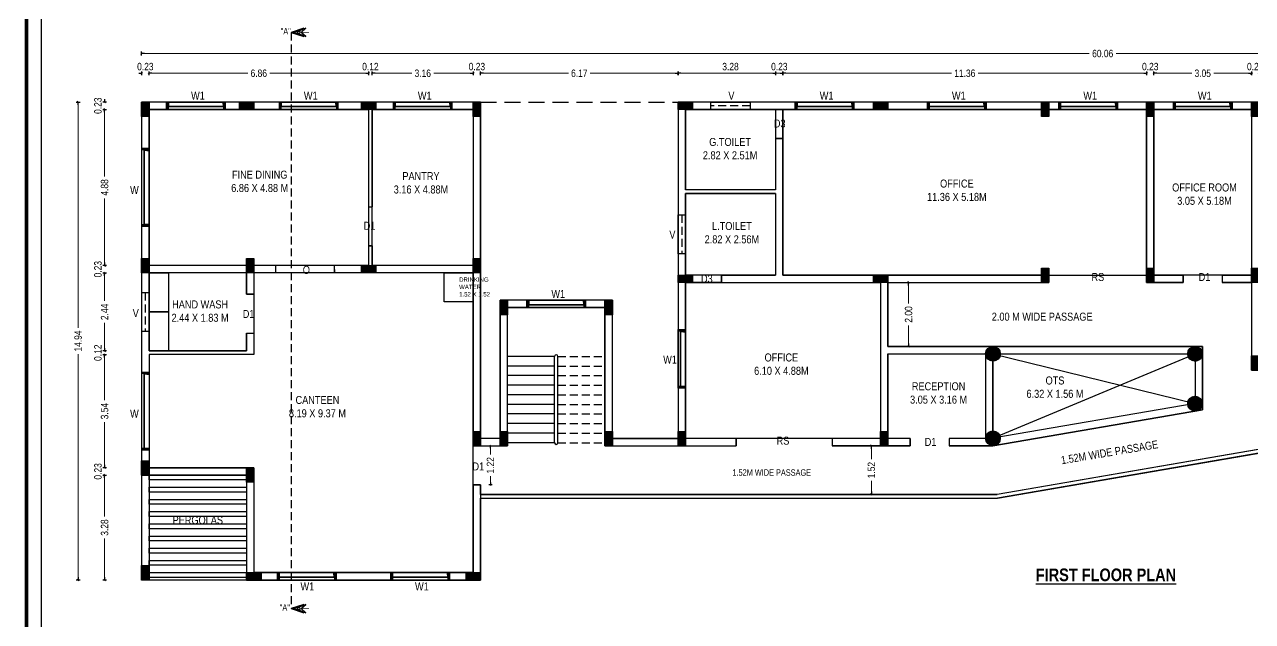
# Model space of a CAD drawing. Header units: metres. Extents: x 127 to 433, y 178 to 269.
# Drawn here: x 331.13 to 369.5, y 218.11 to 236.76 of the extents above; entities that cross this region are included whole.
import ezdxf

# ---------------------------------------------------------------- set-up
doc = ezdxf.new("R2010")
doc.units = ezdxf.units.M
doc.header["$MEASUREMENT"] = 0
doc.linetypes.add('DASHED', pattern=[0.75, 0.5, -0.25])
doc.linetypes.add('HIDDEN', pattern=[0.375, 0.25, -0.125])
for name, color, linetype in [('BLK_1_FLR_0_CARPET_AREA', 32, 'Continuous'), ('BLK_1_FLR_1_BLT_UP_AREA_DEDUCT', 1, 'Continuous'), ('BLK_1_FLR_1_CARPET_AREA', 32, 'Continuous'), ('BLK_1_FLR_1_DRINKING_WATER', 7, 'Continuous'), ('BLK_1_FLR_1_EXIT_WIDTH_DOOR', 2, 'Continuous'), ('BLK_1_FLR_1_KITCHEN', 2, 'Continuous'), ('BLK_1_FLR_1_REGULAR_ROOM_1', 2, 'Continuous'), ('BLK_1_FLR_1_REGULAR_ROOM_2', 2, 'Continuous'), ('BLK_1_FLR_1_REGULAR_ROOM_3', 2, 'Continuous'), ('BLK_1_FLR_1_REGULAR_ROOM_4', 2, 'Continuous'), ('BLK_1_FLR_1_WASH', 243, 'Continuous'), ('BLK_1_FLR_1_WC_BATH', 223, 'Continuous'), ('COLU', 6, 'Continuous'), ('GLASS', 4, 'Continuous'), ('HATCH', 8, 'Continuous'), ('TEXT_o', 8, 'Continuous'), ('WALL', 151, 'Continuous')]:
    doc.layers.add(name, color=color, linetype=linetype)
doc.layers.add('BLK_1_FLR_1_BLT_UP_AREA', color=1, linetype='Continuous', plot=False)
for name, color, linetype, lineweight in [('door', 32, 'Continuous', 15), ('Porch', 250, 'Continuous', 0), ('sill level', 18, 'Continuous', 13)]:
    doc.layers.add(name, color=color, linetype=linetype, lineweight=lineweight)
doc.styles.add('Arial', font='swissc.ttf')
doc.styles.get("Standard").update_dxf_attribs({"font": 'swissc.ttf'})
doc.styles.add('Times', font='times.ttf')
doc.dimstyles.new('FLOOR DIM', dxfattribs={"dimtxt": 0.23, "dimasz": 0.03, "dimexe": 0.075, "dimexo": 0.3, "dimgap": 0.09, "dimtad": 0, "dimzin": 3, "dimdsep": 46, "dimtxsty": 'Arial', "dimblk": 'JM1', "dimcen": -0.09, "dimse1": 1, "dimse2": 1, "dimclrd": 5, "dimclre": 250, "dimclrt": 3, "dimazin": 0, "dimtfac": 0.65, "dimtix": 1, "dimtofl": 0, "dimtmove": 0, "dimatfit": 2, "dimfxl": 0, "dimfrac": 1, "dimtolj": 1, "dimlwd": 18, "dimlwe": -1, "dimarcsym": 0})
doc.dimstyles.new('FLOOR DIM BUILDING DIM', dxfattribs={"dimtxt": 0.23, "dimasz": 0.025, "dimexe": 0.075, "dimexo": 0.3, "dimgap": 0.09, "dimtad": 0, "dimzin": 3, "dimdsep": 46, "dimtxsty": 'Arial', "dimblk": 'JM1', "dimcen": -0.09, "dimse1": 1, "dimse2": 1, "dimclrd": 5, "dimclre": 250, "dimclrt": 3, "dimazin": 0, "dimtfac": 0.65, "dimtix": 1, "dimtofl": 0, "dimtmove": 0, "dimatfit": 2, "dimfxl": 0, "dimfrac": 1, "dimtolj": 1, "dimlwd": 18, "dimlwe": -1, "dimarcsym": 0})

# ---------------------------------------------------------------- blocks, each defined once
blk = doc.blocks.new('JM1')
at = {"color": 2}
for p, q in [((-3, 0), (0, 0)), ((-0.9, -0.9), (0.9, 0.9)), ((0, 2), (0, -2))]:
    blk.add_line(p, q, dxfattribs=at)
blk = doc.blocks.new('*D121')
at = {"color": 5, "lineweight": 18}
for p, q in [((333.629, 222.653), (333.629, 221.387)), ((333.629, 219.433), (333.629, 220.7))]:
    blk.add_line(p, q, dxfattribs=at)
at = {"layer": 'Defpoints', "color": 0}
for p in [(333.629, 222.683), (334.787, 222.683), (334.787, 219.403)]:
    blk.add_point(p, dxfattribs=at)
at = {"color": 5, "lineweight": 18, "xscale": 0.03, "yscale": 0.03, "zscale": 0.03}
for p, rotation in [((333.629, 222.683), 90), ((333.629, 219.403), 270)]:
    blk.add_blockref('JM1', p, dxfattribs=dict(at, rotation=rotation))
at = {"color": 3, "insert": (333.629, 221.043), "char_height": 0.23, "attachment_point": 5, "rotation": 90, "style": 'Arial'}
blk.add_mtext('\\A1;3.28', dxfattribs=at)
blk = doc.blocks.new('*D122')
at = {"color": 5, "lineweight": 18}
for p, q in [((333.629, 222.943), (333.629, 222.973)), ((333.629, 222.653), (333.629, 222.623))]:
    blk.add_line(p, q, dxfattribs=at)
at = {"layer": 'Defpoints', "color": 0}
for p in [(333.629, 222.913), (334.787, 222.683), (335.017, 222.913)]:
    blk.add_point(p, dxfattribs=at)
at = {"color": 5, "lineweight": 18, "xscale": 0.03, "yscale": 0.03, "zscale": 0.03}
for p, rotation in [((333.629, 222.913), 270), ((333.629, 222.683), 90)]:
    blk.add_blockref('JM1', p, dxfattribs=dict(at, rotation=rotation))
at = {"color": 3, "insert": (333.421, 222.798), "char_height": 0.23, "attachment_point": 5, "rotation": 90, "style": 'Arial'}
blk.add_mtext('\\A1;0.23', dxfattribs=at)
blk = doc.blocks.new('*D123')
at = {"color": 5, "lineweight": 18}
for p, q in [((333.629, 226.418), (333.629, 225.025)), ((333.629, 222.943), (333.629, 224.337))]:
    blk.add_line(p, q, dxfattribs=at)
at = {"layer": 'Defpoints', "color": 0}
for p in [(333.629, 226.448), (335.017, 226.448), (335.017, 222.913)]:
    blk.add_point(p, dxfattribs=at)
at = {"color": 5, "lineweight": 18, "xscale": 0.03, "yscale": 0.03, "zscale": 0.03}
for p, rotation in [((333.629, 226.448), 90), ((333.629, 222.913), 270)]:
    blk.add_blockref('JM1', p, dxfattribs=dict(at, rotation=rotation))
at = {"color": 3, "insert": (333.629, 224.681), "char_height": 0.23, "attachment_point": 5, "rotation": 90, "style": 'Arial'}
blk.add_mtext('\\A1;3.54', dxfattribs=at)
blk = doc.blocks.new('*D124')
at = {"color": 5, "lineweight": 18}
for p, q in [((333.629, 226.593), (333.629, 226.623)), ((333.629, 226.418), (333.629, 226.388))]:
    blk.add_line(p, q, dxfattribs=at)
at = {"layer": 'Defpoints', "color": 0}
for p in [(333.629, 226.563), (335.017, 226.563), (335.017, 226.448)]:
    blk.add_point(p, dxfattribs=at)
at = {"color": 5, "lineweight": 18, "xscale": 0.03, "yscale": 0.03, "zscale": 0.03}
for p, rotation in [((333.629, 226.563), 270), ((333.629, 226.448), 90)]:
    blk.add_blockref('JM1', p, dxfattribs=dict(at, rotation=rotation))
at = {"color": 3, "insert": (333.421, 226.506), "char_height": 0.23, "attachment_point": 5, "rotation": 90, "style": 'Arial'}
blk.add_mtext('\\A1;0.12', dxfattribs=at)
blk = doc.blocks.new('*D125')
at = {"color": 5, "lineweight": 18}
for p, q in [((333.629, 228.973), (333.629, 228.126)), ((333.629, 226.593), (333.629, 227.441))]:
    blk.add_line(p, q, dxfattribs=at)
at = {"layer": 'Defpoints', "color": 0}
for p in [(333.629, 229.003), (335.017, 229.003), (335.017, 226.563)]:
    blk.add_point(p, dxfattribs=at)
at = {"color": 5, "lineweight": 18, "xscale": 0.03, "yscale": 0.03, "zscale": 0.03}
for p, rotation in [((333.629, 229.003), 90), ((333.629, 226.563), 270)]:
    blk.add_blockref('JM1', p, dxfattribs=dict(at, rotation=rotation))
at = {"color": 3, "insert": (333.629, 227.783), "char_height": 0.23, "attachment_point": 5, "rotation": 90, "style": 'Arial'}
blk.add_mtext('\\A1;2.44', dxfattribs=at)
blk = doc.blocks.new('*D126')
at = {"color": 5, "lineweight": 18}
for p, q in [((333.629, 229.263), (333.629, 229.293)), ((333.629, 228.973), (333.629, 228.943))]:
    blk.add_line(p, q, dxfattribs=at)
at = {"layer": 'Defpoints', "color": 0}
for p in [(333.629, 229.233), (335.017, 229.233), (335.017, 229.003)]:
    blk.add_point(p, dxfattribs=at)
at = {"color": 5, "lineweight": 18, "xscale": 0.03, "yscale": 0.03, "zscale": 0.03}
for p, rotation in [((333.629, 229.233), 270), ((333.629, 229.003), 90)]:
    blk.add_blockref('JM1', p, dxfattribs=dict(at, rotation=rotation))
at = {"color": 3, "insert": (333.421, 229.118), "char_height": 0.23, "attachment_point": 5, "rotation": 90, "style": 'Arial'}
blk.add_mtext('\\A1;0.23', dxfattribs=at)
blk = doc.blocks.new('*D127')
at = {"color": 5, "lineweight": 18}
for p, q in [((333.629, 234.083), (333.629, 232.018)), ((333.629, 229.263), (333.629, 231.328))]:
    blk.add_line(p, q, dxfattribs=at)
at = {"layer": 'Defpoints', "color": 0}
for p in [(333.629, 234.113), (335.017, 234.113), (335.017, 229.233)]:
    blk.add_point(p, dxfattribs=at)
at = {"color": 5, "lineweight": 18, "xscale": 0.03, "yscale": 0.03, "zscale": 0.03}
for p, rotation in [((333.629, 234.113), 90), ((333.629, 229.233), 270)]:
    blk.add_blockref('JM1', p, dxfattribs=dict(at, rotation=rotation))
at = {"color": 3, "insert": (333.629, 231.673), "char_height": 0.23, "attachment_point": 5, "rotation": 90, "style": 'Arial'}
blk.add_mtext('\\A1;4.88', dxfattribs=at)
blk = doc.blocks.new('*D128')
at = {"color": 5, "lineweight": 18}
for p, q in [((333.629, 234.373), (333.629, 234.403)), ((333.629, 234.083), (333.629, 234.053))]:
    blk.add_line(p, q, dxfattribs=at)
at = {"layer": 'Defpoints', "color": 0}
for p in [(333.629, 234.343), (334.787, 234.343), (335.017, 234.113)]:
    blk.add_point(p, dxfattribs=at)
at = {"color": 5, "lineweight": 18, "xscale": 0.03, "yscale": 0.03, "zscale": 0.03}
for p, rotation in [((333.629, 234.343), 270), ((333.629, 234.113), 90)]:
    blk.add_blockref('JM1', p, dxfattribs=dict(at, rotation=rotation))
at = {"color": 3, "insert": (333.421, 234.228), "char_height": 0.23, "attachment_point": 5, "rotation": 90, "style": 'Arial'}
blk.add_mtext('\\A1;0.23', dxfattribs=at)
blk = doc.blocks.new('*D129')
at = {"color": 5, "lineweight": 18}
for p, q in [((332.802, 234.313), (332.802, 227.288)), ((332.802, 219.433), (332.802, 226.459))]:
    blk.add_line(p, q, dxfattribs=at)
at = {"layer": 'Defpoints', "color": 0}
for p in [(334.787, 234.343), (332.802, 219.403), (334.787, 219.403)]:
    blk.add_point(p, dxfattribs=at)
at = {"color": 5, "lineweight": 18, "xscale": 0.03, "yscale": 0.03, "zscale": 0.03}
for p, rotation in [((332.802, 234.343), 90), ((332.802, 219.403), 270)]:
    blk.add_blockref('JM1', p, dxfattribs=dict(at, rotation=rotation))
at = {"color": 3, "insert": (332.802, 226.873), "char_height": 0.23, "attachment_point": 5, "rotation": 90, "style": 'Arial'}
blk.add_mtext('\\A1;14.94', dxfattribs=at)
blk = doc.blocks.new('*D76')
at = {"color": 5, "lineweight": 18}
for p, q in [((334.757, 235.241), (334.727, 235.241)), ((335.047, 235.241), (335.077, 235.241))]:
    blk.add_line(p, q, dxfattribs=at)
at = {"layer": 'Defpoints', "color": 0}
for p in [(335.017, 235.241), (334.787, 234.343), (335.017, 234.113)]:
    blk.add_point(p, dxfattribs=at)
at = {"color": 5, "lineweight": 18, "xscale": 0.03, "yscale": 0.03, "zscale": 0.03}
blk.add_blockref('JM1', (334.787, 235.241), dxfattribs=at)
at = {"color": 5, "lineweight": 18, "xscale": 0.03, "yscale": 0.03, "zscale": 0.03, "rotation": 180}
blk.add_blockref('JM1', (335.017, 235.241), dxfattribs=at)
at = {"color": 3, "insert": (334.902, 235.45), "char_height": 0.23, "attachment_point": 5, "style": 'Arial'}
blk.add_mtext('\\A1;0.23', dxfattribs=at)
blk = doc.blocks.new('*D130')
at = {"color": 5, "lineweight": 18}
for p, q in [((335.047, 235.241), (338.104, 235.241)), ((341.847, 235.241), (338.791, 235.241))]:
    blk.add_line(p, q, dxfattribs=at)
at = {"layer": 'Defpoints', "color": 0}
for p in [(341.877, 235.241), (335.017, 234.113), (341.877, 234.113)]:
    blk.add_point(p, dxfattribs=at)
at = {"color": 5, "lineweight": 18, "xscale": 0.03, "yscale": 0.03, "zscale": 0.03, "rotation": 180}
blk.add_blockref('JM1', (335.017, 235.241), dxfattribs=at)
at = {"color": 5, "lineweight": 18, "xscale": 0.03, "yscale": 0.03, "zscale": 0.03}
blk.add_blockref('JM1', (341.877, 235.241), dxfattribs=at)
at = {"color": 3, "insert": (338.447, 235.241), "char_height": 0.23, "attachment_point": 5, "style": 'Arial'}
blk.add_mtext('\\A1;6.86', dxfattribs=at)
blk = doc.blocks.new('*D131')
at = {"color": 5, "lineweight": 18}
for p, q in [((341.847, 235.241), (341.817, 235.241)), ((342.022, 235.241), (342.052, 235.241))]:
    blk.add_line(p, q, dxfattribs=at)
at = {"layer": 'Defpoints', "color": 0}
for p in [(341.992, 235.241), (341.877, 234.113), (341.992, 234.113)]:
    blk.add_point(p, dxfattribs=at)
at = {"color": 5, "lineweight": 18, "xscale": 0.03, "yscale": 0.03, "zscale": 0.03}
blk.add_blockref('JM1', (341.877, 235.241), dxfattribs=at)
at = {"color": 5, "lineweight": 18, "xscale": 0.03, "yscale": 0.03, "zscale": 0.03, "rotation": 180}
blk.add_blockref('JM1', (341.992, 235.241), dxfattribs=at)
at = {"color": 3, "insert": (341.935, 235.45), "char_height": 0.23, "attachment_point": 5, "style": 'Arial'}
blk.add_mtext('\\A1;0.12', dxfattribs=at)
blk = doc.blocks.new('*D132')
at = {"color": 5, "lineweight": 18}
for p, q in [((342.022, 235.241), (343.225, 235.241)), ((345.117, 235.241), (343.914, 235.241))]:
    blk.add_line(p, q, dxfattribs=at)
at = {"layer": 'Defpoints', "color": 0}
for p in [(345.147, 235.241), (341.992, 234.113), (345.147, 234.113)]:
    blk.add_point(p, dxfattribs=at)
at = {"color": 5, "lineweight": 18, "xscale": 0.03, "yscale": 0.03, "zscale": 0.03, "rotation": 180}
blk.add_blockref('JM1', (341.992, 235.241), dxfattribs=at)
at = {"color": 5, "lineweight": 18, "xscale": 0.03, "yscale": 0.03, "zscale": 0.03}
blk.add_blockref('JM1', (345.147, 235.241), dxfattribs=at)
at = {"color": 3, "insert": (343.57, 235.241), "char_height": 0.23, "attachment_point": 5, "style": 'Arial'}
blk.add_mtext('\\A1;3.16', dxfattribs=at)
blk = doc.blocks.new('*D133')
at = {"color": 5, "lineweight": 18}
for p, q in [((345.117, 235.241), (345.087, 235.241)), ((345.407, 235.241), (345.437, 235.241))]:
    blk.add_line(p, q, dxfattribs=at)
at = {"layer": 'Defpoints', "color": 0}
for p in [(345.377, 235.241), (345.147, 234.113), (345.377, 234.343)]:
    blk.add_point(p, dxfattribs=at)
at = {"color": 5, "lineweight": 18, "xscale": 0.03, "yscale": 0.03, "zscale": 0.03}
blk.add_blockref('JM1', (345.147, 235.241), dxfattribs=at)
at = {"color": 5, "lineweight": 18, "xscale": 0.03, "yscale": 0.03, "zscale": 0.03, "rotation": 180}
blk.add_blockref('JM1', (345.377, 235.241), dxfattribs=at)
at = {"color": 3, "insert": (345.262, 235.45), "char_height": 0.23, "attachment_point": 5, "style": 'Arial'}
blk.add_mtext('\\A1;0.23', dxfattribs=at)
blk = doc.blocks.new('*D134')
at = {"color": 5, "lineweight": 18}
for p, q in [((345.407, 235.241), (348.12, 235.241)), ((351.517, 235.241), (348.805, 235.241))]:
    blk.add_line(p, q, dxfattribs=at)
at = {"layer": 'Defpoints', "color": 0}
for p in [(351.547, 235.241), (345.377, 234.343), (351.547, 234.343)]:
    blk.add_point(p, dxfattribs=at)
at = {"color": 5, "lineweight": 18, "xscale": 0.03, "yscale": 0.03, "zscale": 0.03, "rotation": 180}
blk.add_blockref('JM1', (345.377, 235.241), dxfattribs=at)
at = {"color": 5, "lineweight": 18, "xscale": 0.03, "yscale": 0.03, "zscale": 0.03}
blk.add_blockref('JM1', (351.547, 235.241), dxfattribs=at)
at = {"color": 3, "insert": (348.462, 235.241), "char_height": 0.23, "attachment_point": 5, "style": 'Arial'}
blk.add_mtext('\\A1;6.17', dxfattribs=at)
blk = doc.blocks.new('*D135')
at = {"color": 5, "lineweight": 18}
blk.add_line((351.577, 235.241), (354.797, 235.241), dxfattribs=at)
at = {"layer": 'Defpoints', "color": 0}
for p in [(354.827, 235.241), (351.547, 234.343), (354.827, 234.113)]:
    blk.add_point(p, dxfattribs=at)
at = {"color": 5, "lineweight": 18, "xscale": 0.03, "yscale": 0.03, "zscale": 0.03, "rotation": 180}
blk.add_blockref('JM1', (351.547, 235.241), dxfattribs=at)
at = {"color": 5, "lineweight": 18, "xscale": 0.03, "yscale": 0.03, "zscale": 0.03}
blk.add_blockref('JM1', (354.827, 235.241), dxfattribs=at)
at = {"color": 3, "insert": (353.187, 235.45), "char_height": 0.23, "attachment_point": 5, "style": 'Arial'}
blk.add_mtext('\\A1;3.28', dxfattribs=at)
blk = doc.blocks.new('*D136')
at = {"color": 5, "lineweight": 18}
for p, q in [((354.567, 235.241), (354.537, 235.241)), ((354.857, 235.241), (354.887, 235.241))]:
    blk.add_line(p, q, dxfattribs=at)
at = {"layer": 'Defpoints', "color": 0}
for p in [(354.827, 235.241), (354.597, 234.113), (354.827, 234.113)]:
    blk.add_point(p, dxfattribs=at)
at = {"color": 5, "lineweight": 18, "xscale": 0.03, "yscale": 0.03, "zscale": 0.03}
blk.add_blockref('JM1', (354.597, 235.241), dxfattribs=at)
at = {"color": 5, "lineweight": 18, "xscale": 0.03, "yscale": 0.03, "zscale": 0.03, "rotation": 180}
blk.add_blockref('JM1', (354.827, 235.241), dxfattribs=at)
at = {"color": 3, "insert": (354.712, 235.45), "char_height": 0.23, "attachment_point": 5, "style": 'Arial'}
blk.add_mtext('\\A1;0.23', dxfattribs=at)
blk = doc.blocks.new('*D137')
at = {"color": 5, "lineweight": 18}
for p, q in [((354.857, 235.241), (360.092, 235.241)), ((366.157, 235.241), (360.923, 235.241))]:
    blk.add_line(p, q, dxfattribs=at)
at = {"layer": 'Defpoints', "color": 0}
for p in [(366.187, 235.241), (354.827, 234.113), (366.187, 234.113)]:
    blk.add_point(p, dxfattribs=at)
at = {"color": 5, "lineweight": 18, "xscale": 0.03, "yscale": 0.03, "zscale": 0.03, "rotation": 180}
blk.add_blockref('JM1', (354.827, 235.241), dxfattribs=at)
at = {"color": 5, "lineweight": 18, "xscale": 0.03, "yscale": 0.03, "zscale": 0.03}
blk.add_blockref('JM1', (366.187, 235.241), dxfattribs=at)
at = {"color": 3, "insert": (360.507, 235.241), "char_height": 0.23, "attachment_point": 5, "style": 'Arial'}
blk.add_mtext('\\A1;11.36', dxfattribs=at)
blk = doc.blocks.new('*D138')
at = {"color": 5, "lineweight": 18}
for p, q in [((366.157, 235.241), (366.127, 235.241)), ((366.447, 235.241), (366.477, 235.241))]:
    blk.add_line(p, q, dxfattribs=at)
at = {"layer": 'Defpoints', "color": 0}
for p in [(366.417, 235.241), (366.187, 234.113), (366.417, 234.113)]:
    blk.add_point(p, dxfattribs=at)
at = {"color": 5, "lineweight": 18, "xscale": 0.03, "yscale": 0.03, "zscale": 0.03}
blk.add_blockref('JM1', (366.187, 235.241), dxfattribs=at)
at = {"color": 5, "lineweight": 18, "xscale": 0.03, "yscale": 0.03, "zscale": 0.03, "rotation": 180}
blk.add_blockref('JM1', (366.417, 235.241), dxfattribs=at)
at = {"color": 3, "insert": (366.302, 235.45), "char_height": 0.23, "attachment_point": 5, "style": 'Arial'}
blk.add_mtext('\\A1;0.23', dxfattribs=at)
blk = doc.blocks.new('*D139')
at = {"color": 5, "lineweight": 18}
for p, q in [((366.447, 235.241), (367.6, 235.241)), ((369.437, 235.241), (368.285, 235.241))]:
    blk.add_line(p, q, dxfattribs=at)
at = {"layer": 'Defpoints', "color": 0}
for p in [(369.467, 235.241), (366.417, 234.113), (369.467, 234.113)]:
    blk.add_point(p, dxfattribs=at)
at = {"color": 5, "lineweight": 18, "xscale": 0.03, "yscale": 0.03, "zscale": 0.03, "rotation": 180}
blk.add_blockref('JM1', (366.417, 235.241), dxfattribs=at)
at = {"color": 5, "lineweight": 18, "xscale": 0.03, "yscale": 0.03, "zscale": 0.03}
blk.add_blockref('JM1', (369.467, 235.241), dxfattribs=at)
at = {"color": 3, "insert": (367.942, 235.241), "char_height": 0.23, "attachment_point": 5, "style": 'Arial'}
blk.add_mtext('\\A1;3.05', dxfattribs=at)
blk = doc.blocks.new('*D140')
at = {"color": 5, "lineweight": 18}
for p, q in [((369.437, 235.241), (369.407, 235.241)), ((369.727, 235.241), (369.757, 235.241))]:
    blk.add_line(p, q, dxfattribs=at)
at = {"layer": 'Defpoints', "color": 0}
for p in [(369.697, 235.241), (369.467, 234.113), (369.697, 234.113)]:
    blk.add_point(p, dxfattribs=at)
at = {"color": 5, "lineweight": 18, "xscale": 0.03, "yscale": 0.03, "zscale": 0.03}
blk.add_blockref('JM1', (369.467, 235.241), dxfattribs=at)
at = {"color": 5, "lineweight": 18, "xscale": 0.03, "yscale": 0.03, "zscale": 0.03, "rotation": 180}
blk.add_blockref('JM1', (369.697, 235.241), dxfattribs=at)
at = {"color": 3, "insert": (369.582, 235.45), "char_height": 0.23, "attachment_point": 5, "style": 'Arial'}
blk.add_mtext('\\A1;0.23', dxfattribs=at)
blk = doc.blocks.new('*D147')
at = {"color": 5, "lineweight": 18}
for p, q in [((334.817, 235.858), (364.397, 235.858)), ((394.817, 235.858), (365.237, 235.858))]:
    blk.add_line(p, q, dxfattribs=at)
at = {"layer": 'Defpoints', "color": 0}
for p in [(334.787, 235.858), (334.787, 234.343), (394.847, 234.343)]:
    blk.add_point(p, dxfattribs=at)
at = {"color": 5, "lineweight": 18, "xscale": 0.03, "yscale": 0.03, "zscale": 0.03, "rotation": 180}
blk.add_blockref('JM1', (334.787, 235.858), dxfattribs=at)
at = {"color": 5, "lineweight": 18, "xscale": 0.03, "yscale": 0.03, "zscale": 0.03}
blk.add_blockref('JM1', (394.847, 235.858), dxfattribs=at)
at = {"color": 3, "insert": (364.817, 235.858), "char_height": 0.23, "attachment_point": 5, "style": 'Arial'}
blk.add_mtext('\\A1;60.06', dxfattribs=at)
blk = doc.blocks.new('W1')
h = blk.add_hatch(color=252)
h.dxf.hatch_style = 1
h.paths.add_polyline_path([(373.281, 147.635), (373.345, 147.635), (373.345, 147.699), (373.281, 147.699)])
h.paths.add_polyline_path([(373.281, 147.533), (373.329, 147.533), (373.329, 147.574), (373.345, 147.574), (373.345, 147.635), (373.281, 147.635)])
h.paths.add_polyline_path([(373.281, 147.469), (373.329, 147.469), (373.329, 147.533), (373.281, 147.533)])
h = blk.add_hatch(color=252)
h.dxf.hatch_style = 1
h.paths.add_polyline_path([(375.062, 147.469), (375.11, 147.469), (375.11, 147.533), (375.062, 147.533)])
h.paths.add_polyline_path([(375.046, 147.574), (375.062, 147.574), (375.062, 147.533), (375.11, 147.533), (375.11, 147.635), (375.046, 147.635)])
h.paths.add_polyline_path([(375.046, 147.635), (375.11, 147.635), (375.11, 147.699), (375.046, 147.699)])
for p, q in [((373.329, 147.533), (373.329, 147.469)), ((373.345, 147.635), (373.345, 147.699)), ((375.046, 147.635), (375.046, 147.699)), ((375.062, 147.533), (375.062, 147.469))]:
    blk.add_line(p, q)
blk.add_lwpolyline([(375.11, 147.469), (373.281, 147.469), (373.281, 147.699), (375.11, 147.699)], close=True)
at = {"layer": 'door'}
for p, q in [((373.281, 147.635), (373.345, 147.635)), ((373.345, 147.635), (373.281, 147.635)), ((373.329, 147.533), (373.281, 147.533)), ((373.329, 147.574), (373.329, 147.533)), ((373.345, 147.574), (373.329, 147.574)), ((373.345, 147.635), (373.345, 147.574)), ((375.046, 147.635), (375.046, 147.574)), ((375.11, 147.635), (375.046, 147.635)), ((375.046, 147.574), (375.062, 147.574)), ((375.062, 147.574), (375.062, 147.533)), ((375.062, 147.533), (375.11, 147.533))]:
    blk.add_line(p, q, dxfattribs=at)
at = {"layer": 'GLASS'}
for p, q in [((375.062, 147.555), (373.329, 147.555)), ((375.062, 147.549), (373.329, 147.549))]:
    blk.add_line(p, q, dxfattribs=at)
at = {"layer": 'sill level'}
for p, q in [((373.281, 147.699), (375.11, 147.699)), ((373.281, 147.469), (375.11, 147.469))]:
    blk.add_line(p, q, dxfattribs=at)
blk = doc.blocks.new('*D153')
at = {"color": 5, "lineweight": 18}
for p, q in [((358.752, 228.673), (358.752, 228.046)), ((358.752, 226.733), (358.752, 227.361))]:
    blk.add_line(p, q, dxfattribs=at)
at = {"layer": 'Defpoints', "color": 0}
for p in [(358.752, 228.703), (359.529, 228.703), (359.529, 226.703)]:
    blk.add_point(p, dxfattribs=at)
at = {"color": 5, "lineweight": 18, "xscale": 0.03, "yscale": 0.03, "zscale": 0.03}
for p, rotation in [((358.752, 228.703), 90), ((358.752, 226.703), 270)]:
    blk.add_blockref('JM1', p, dxfattribs=dict(at, rotation=rotation))
at = {"color": 3, "insert": (358.752, 227.703), "char_height": 0.23, "attachment_point": 5, "rotation": 90, "style": 'Arial'}
blk.add_mtext('\\A1;2.00', dxfattribs=at)
blk = doc.blocks.new('*D154')
at = {"color": 5, "lineweight": 18}
for p, q in [((357.589, 223.568), (357.589, 223.176)), ((357.589, 222.108), (357.589, 222.5))]:
    blk.add_line(p, q, dxfattribs=at)
at = {"layer": 'Defpoints', "color": 0}
for p in [(357.347, 223.598), (357.347, 222.078), (357.589, 222.078)]:
    blk.add_point(p, dxfattribs=at)
at = {"color": 5, "lineweight": 18, "xscale": 0.03, "yscale": 0.03, "zscale": 0.03}
for p, rotation in [((357.589, 223.598), 90), ((357.589, 222.078), 270)]:
    blk.add_blockref('JM1', p, dxfattribs=dict(at, rotation=rotation))
at = {"color": 3, "insert": (357.589, 222.838), "char_height": 0.23, "attachment_point": 5, "rotation": 90, "style": 'Arial'}
blk.add_mtext('\\A1;1.52', dxfattribs=at)
blk = doc.blocks.new('ARROW')
at = {"linetype": 'Continuous', "ltscale": 250}
for p, q in [((113952.304, -27633.911), (113952.09, -27634.571)), ((113952.16, -27634.507), (113952.304, -27634.021)), ((113952.519, -27634.573), (113952.304, -27633.911)), ((113952.304, -27634.021), (113952.449, -27634.509)), ((113952.09, -27634.571), (113952.16, -27634.507)), ((113952.449, -27634.509), (113952.519, -27634.573))]:
    blk.add_line(p, q, dxfattribs=at)
blk.add_lwpolyline([(113952.304, -27633.911, 0, 0, 0), (113952.304, -27634.439, 0.025, 0.025, 0), (113952.304, -27634.841, 0.025, 0.025, 0)], format="xyseb")
blk.add_lwpolyline([(113952.16, -27634.507), (113952.09, -27634.681), (113952.304, -27634.439), (113952.519, -27634.683), (113952.449, -27634.509)], dxfattribs=at)
blk.add_circle((113952.304, -27634.307), 0.066, dxfattribs=at)
blk = doc.blocks.new('W')
h = blk.add_hatch(color=252)
h.dxf.hatch_style = 1
h.paths.add_polyline_path([(374.754, 168.655), (374.818, 168.655), (374.818, 168.719), (374.754, 168.719)])
h.paths.add_polyline_path([(374.754, 168.552), (374.802, 168.552), (374.802, 168.594), (374.818, 168.594), (374.818, 168.655), (374.754, 168.655)])
h.paths.add_polyline_path([(374.754, 168.489), (374.802, 168.489), (374.802, 168.552), (374.754, 168.552)])
h = blk.add_hatch(color=252)
h.dxf.hatch_style = 1
h.paths.add_polyline_path([(377.145, 168.489), (377.193, 168.489), (377.193, 168.552), (377.145, 168.552)])
h.paths.add_polyline_path([(377.129, 168.594), (377.145, 168.594), (377.145, 168.552), (377.193, 168.552), (377.193, 168.655), (377.129, 168.655)])
h.paths.add_polyline_path([(377.129, 168.655), (377.193, 168.655), (377.193, 168.719), (377.129, 168.719)])
for p, q in [((374.802, 168.552), (374.802, 168.489)), ((374.818, 168.655), (374.818, 168.719)), ((377.129, 168.655), (377.129, 168.719)), ((377.145, 168.552), (377.145, 168.489))]:
    blk.add_line(p, q)
blk.add_lwpolyline([(377.193, 168.489), (374.754, 168.489), (374.754, 168.719), (377.193, 168.719)], close=True)
at = {"layer": 'door'}
for p, q in [((374.754, 168.655), (374.818, 168.655)), ((374.818, 168.655), (374.754, 168.655)), ((374.802, 168.552), (374.754, 168.552)), ((374.802, 168.594), (374.802, 168.552)), ((374.818, 168.594), (374.802, 168.594)), ((374.818, 168.655), (374.818, 168.594)), ((377.129, 168.655), (377.129, 168.594)), ((377.193, 168.655), (377.129, 168.655)), ((377.129, 168.594), (377.145, 168.594)), ((377.145, 168.594), (377.145, 168.552)), ((377.145, 168.552), (377.193, 168.552))]:
    blk.add_line(p, q, dxfattribs=at)
at = {"layer": 'GLASS'}
for p, q in [((377.145, 168.575), (374.802, 168.575)), ((377.145, 168.568), (374.802, 168.568))]:
    blk.add_line(p, q, dxfattribs=at)
at = {"layer": 'sill level'}
for p, q in [((374.754, 168.719), (377.193, 168.719)), ((374.754, 168.489), (377.193, 168.489))]:
    blk.add_line(p, q, dxfattribs=at)
blk = doc.blocks.new('YJTYTY')
at = {"layer": 'Porch', "ltscale": 10}
h = blk.add_hatch(dxfattribs=at)
h.set_pattern_fill('ANSI31', color=256, scale=0.127, angle=-0.001718)
edge = h.paths.add_edge_path()
edge.add_arc((361.387, 244.968), 0.23, 0, 360)
at = {"layer": 'COLU', "ltscale": 10}
blk.add_circle((361.387, 244.968), 0.23, dxfattribs=at)
blk = doc.blocks.new('TYHJ')
at = {"layer": 'Porch', "ltscale": 10}
h = blk.add_hatch(color=256, dxfattribs=at)
h.dxf.hatch_style = 1
h.paths.add_polyline_path([(369.266, 162.409), (369.036, 162.409), (369.036, 161.959), (369.266, 161.959)])
at = {"layer": 'COLU', "ltscale": 10}
blk.add_lwpolyline([(369.266, 161.959), (369.036, 161.959), (369.036, 162.409), (369.266, 162.409)], close=True, dxfattribs=at)
blk = doc.blocks.new('TYKJTUK')
at = {"color": 1}
for name, p in [('TYHJ', (-34.249, 71.934)), ('TYHJ', (-23.889, 71.934)), ('TYHJ', (-6.129, 71.934)), ('TYHJ', (-2.849, 71.934)), ('TYHJ', (0.431, 71.934)), ('TYHJ', (-34.249, 67.044)), ('TYHJ', (-30.969, 67.044)), ('TYHJ', (-23.889, 67.044)), ('TYHJ', (-6.129, 66.744)), ('TYHJ', (-2.849, 66.744)), ('TYHJ', (0.431, 66.744)), ('TYHJ', (-23.049, 65.737)), ('TYHJ', (-19.771, 65.737)), ('YJTYTY', (0, -18.495)), ('YJTYTY', (6.316, -18.495)), ('TYHJ', (0.431, 64)), ('YJTYTY', (6.316, -20.05)), ('TYHJ', (-23.889, 61.639)), ('TYHJ', (-23.049, 61.639)), ('TYHJ', (-19.771, 61.639)), ('TYHJ', (-17.489, 61.639)), ('TYHJ', (-11.159, 61.639)), ('YJTYTY', (0, -21.137)), ('TYHJ', (-34.249, 60.724)), ('TYHJ', (-30.969, 60.504)), ('TYHJ', (-34.249, 57.444))]:
    blk.add_blockref(name, p, dxfattribs=at)
for p, rotation in [((175.888, 603.38), 270), ((179.698, 603.38), 270), ((513.956, -134.923), 90), ((520.066, -134.923), 90), ((179.698, 598.27), 270), ((513.956, -140.333), 90), ((520.066, -140.333), 90), ((176.108, 588.67), 270), ((182.968, 588.67), 270)]:
    blk.add_blockref('TYHJ', p, dxfattribs=dict(at, rotation=rotation))
blk = doc.blocks.new('TYKJTY')
at = {"color": 34, "linetype": 'DASHED', "ltscale": 0.5}
blk.add_line((334.902, 247.004), (334.902, 245.784), dxfattribs=at)
at = {"color": 34, "linetype": 'Continuous'}
blk.add_lwpolyline([(335.017, 247.004), (335.017, 245.784), (334.788, 245.784), (334.788, 247.004)], close=True, dxfattribs=at)
blk = doc.blocks.new('*D230')
at = {"layer": 'BLK_1_FLR_1_EXIT_WIDTH_DOOR', "color": 5, "lineweight": 18}
for p, q in [((345.685, 223.573), (345.685, 223.326)), ((345.685, 222.403), (345.685, 222.65))]:
    blk.add_line(p, q, dxfattribs=at)
at = {"layer": 'Defpoints', "color": 0}
for p in [(345.377, 223.598), (345.685, 223.598), (345.377, 222.378)]:
    blk.add_point(p, dxfattribs=at)
at = {"layer": 'BLK_1_FLR_1_EXIT_WIDTH_DOOR', "color": 5, "lineweight": 18, "xscale": 0.025, "yscale": 0.025, "zscale": 0.025}
for p, rotation in [((345.685, 223.598), 90), ((345.685, 222.378), 270)]:
    blk.add_blockref('JM1', p, dxfattribs=dict(at, rotation=rotation))
at = {"layer": 'BLK_1_FLR_1_EXIT_WIDTH_DOOR', "color": 3, "insert": (345.685, 222.988), "char_height": 0.23, "attachment_point": 5, "rotation": 90, "style": 'Arial'}
blk.add_mtext('\\A1;1.22', dxfattribs=at)
blk = doc.blocks.new('RTJHM')
at = {"color": 34, "linetype": 'DASHED', "ltscale": 0.5}
blk.add_line((353.964, 234.229), (352.744, 234.229), dxfattribs=at)
at = {"color": 34, "linetype": 'Continuous'}
blk.add_lwpolyline([(353.964, 234.113), (352.744, 234.113), (352.744, 234.343), (353.964, 234.343)], close=True, dxfattribs=at)

msp = doc.modelspace()

# ---------------------------------------------------------------- linework, layer by layer
at = {"linetype": 'HIDDEN'}
msp.add_line((339.458, 236.52), (339.458, 218.508), dxfattribs=at)
for p, q in [((334.787, 234.343), (334.787, 219.403)), ((345.377, 234.343), (334.787, 234.343)), ((335.017, 234.113), (335.017, 229.233)), ((341.877, 234.113), (335.017, 234.113)), ((341.877, 234.113), (341.877, 231.065)), ((341.992, 234.113), (341.992, 231.065)), ((345.147, 234.113), (341.992, 234.113)), ((345.147, 234.113), (345.147, 229.233)), ((345.377, 234.343), (345.377, 223.828)), ((351.547, 234.343), (351.547, 223.828)), ((394.847, 234.343), (351.547, 234.343)), ((351.777, 234.113), (351.777, 231.603)), ((366.187, 234.113), (351.777, 234.113)), ((366.187, 234.113), (366.187, 228.703)), ((369.467, 234.113), (366.417, 234.113)), ((366.417, 234.113), (366.417, 228.933)), ((369.467, 234.113), (369.467, 228.933)), ((354.597, 233.203), (354.597, 231.603)), ((354.597, 233.203), (354.827, 233.203)), ((354.827, 233.203), (354.827, 228.933)), ((354.597, 231.603), (351.777, 231.603)), ((351.777, 231.488), (351.777, 228.933)), ((354.597, 231.488), (351.777, 231.488)), ((354.597, 231.488), (354.597, 228.933)), ((341.877, 229.846), (341.877, 229.233)), ((341.992, 229.846), (341.992, 229.233)), ((338.98, 229.233), (335.017, 229.233)), ((341.877, 229.233), (340.808, 229.233)), ((345.147, 229.233), (341.992, 229.233)), ((335.017, 229.003), (335.017, 226.563)), ((338.067, 229.003), (335.017, 229.003)), ((338.067, 229.003), (338.067, 228.337)), ((338.98, 229.003), (338.297, 229.003)), ((338.297, 229.003), (338.297, 228.337)), ((345.147, 229.003), (340.808, 229.003)), ((345.147, 229.003), (345.147, 223.598)), ((351.777, 228.933), (351.997, 228.933)), ((351.777, 228.703), (351.777, 223.828)), ((351.777, 228.703), (351.997, 228.703)), ((351.997, 228.703), (351.997, 228.933)), ((352.907, 228.703), (352.907, 228.933)), ((352.907, 228.933), (354.597, 228.933)), ((352.907, 228.703), (357.877, 228.703)), ((354.827, 228.933), (363.137, 228.933)), ((357.877, 228.703), (357.877, 223.828)), ((358.107, 228.703), (358.107, 226.703)), ((358.107, 228.703), (363.137, 228.703)), ((363.137, 228.933), (363.137, 228.703)), ((367.332, 228.703), (366.187, 228.703)), ((366.417, 228.933), (367.332, 228.933)), ((367.332, 228.933), (367.332, 228.703)), ((368.552, 228.933), (369.467, 228.933)), ((368.552, 228.933), (368.552, 228.703)), ((369.467, 228.703), (368.552, 228.703)), ((369.467, 228.703), (369.467, 225.969)), ((338.067, 228.337), (338.297, 228.337)), ((345.987, 223.828), (345.987, 228.146)), ((349.495, 228.146), (345.987, 228.146)), ((346.217, 223.598), (346.217, 227.916)), ((349.265, 227.916), (346.217, 227.916)), ((349.265, 223.598), (349.265, 227.916)), ((349.495, 223.828), (349.495, 228.146)), ((338.067, 227.117), (338.067, 226.563)), ((338.067, 227.117), (338.297, 227.117)), ((338.297, 227.117), (338.297, 226.448)), ((338.067, 226.563), (335.017, 226.563)), ((335.017, 226.448), (335.017, 222.913)), ((338.297, 226.448), (335.017, 226.448)), ((347.691, 226.392), (346.217, 226.392)), ((347.691, 223.692), (347.691, 226.392)), ((347.791, 223.692), (347.791, 226.392)), ((358.107, 226.703), (367.933, 226.703)), ((358.107, 226.473), (358.107, 223.828)), ((358.107, 226.473), (361.157, 226.473)), ((361.157, 226.703), (361.157, 226.703)), ((361.157, 226.473), (361.157, 223.828)), ((361.387, 226.473), (361.387, 223.832)), ((361.387, 226.473), (367.703, 226.473)), ((361.387, 226.473), (367.703, 224.918)), ((361.387, 223.832), (367.703, 226.473)), ((367.703, 226.473), (367.703, 224.918)), ((367.933, 226.703), (367.933, 224.725)), ((347.691, 226.092), (346.217, 226.092)), ((347.691, 225.792), (346.217, 225.792)), ((383.277, 225.823), (361.517, 222.078)), ((383.507, 225.746), (361.527, 221.963)), ((370.758, 225.959), (369.467, 225.959)), ((347.691, 225.492), (346.217, 225.492)), ((347.691, 225.192), (346.217, 225.192)), ((347.691, 224.892), (346.217, 224.892)), ((367.703, 224.918), (361.387, 223.832)), ((347.691, 224.592), (346.217, 224.592)), ((367.933, 224.725), (361.387, 223.598)), ((347.691, 224.292), (346.217, 224.292)), ((345.987, 223.828), (345.377, 223.828)), ((347.691, 223.992), (346.217, 223.992)), ((347.691, 223.992), (346.217, 223.992)), ((347.691, 223.692), (346.217, 223.692)), ((349.495, 223.828), (351.547, 223.828)), ((353.361, 223.828), (351.777, 223.828)), ((353.361, 223.828), (353.361, 223.598)), ((356.361, 223.828), (356.361, 223.598)), ((357.877, 223.828), (356.361, 223.828)), ((358.797, 223.828), (358.107, 223.828)), ((358.797, 223.828), (358.797, 223.598)), ((360.017, 223.828), (360.017, 223.598)), ((361.157, 223.828), (360.017, 223.828)), ((345.147, 223.598), (346.217, 223.598)), ((349.265, 223.598), (353.361, 223.598)), ((356.361, 223.598), (358.797, 223.598)), ((358.797, 223.598), (356.361, 223.598)), ((360.017, 223.598), (361.387, 223.598)), ((361.387, 223.598), (360.017, 223.598)), ((338.067, 222.683), (334.787, 222.683)), ((338.297, 222.913), (335.017, 222.913)), ((335.017, 222.683), (335.017, 219.403)), ((338.067, 222.683), (338.067, 219.403)), ((338.297, 222.913), (338.297, 219.633)), ((345.147, 222.378), (345.147, 219.633)), ((345.147, 222.378), (345.377, 222.378)), ((345.377, 222.378), (345.377, 219.403)), ((345.377, 222.078), (361.517, 222.078)), ((345.377, 221.963), (361.527, 221.963)), ((345.147, 219.633), (338.297, 219.633)), ((345.377, 219.403), (334.787, 219.403))]:
    msp.add_line(p, q)
at = {"linetype": 'DASHED'}
msp.add_line((345.377, 234.343), (351.547, 234.343), dxfattribs=at)
at = {"ltscale": 10}
for p, q in [((341.877, 231.065), (341.992, 231.065)), ((341.877, 229.846), (341.992, 229.846)), ((338.98, 229.003), (338.98, 229.233)), ((340.808, 229.003), (340.808, 229.233))]:
    msp.add_line(p, q, dxfattribs=at)
at = {"const_width": 0.12}
msp.add_lwpolyline([(331.188, 268.526), (432.873, 268.526), (432.873, 198.28), (331.188, 198.28)], close=True, dxfattribs=at)
msp.add_lwpolyline([(331.656, 268.058), (432.405, 268.058), (432.405, 198.748), (331.656, 198.748)], close=True)
at = {"ltscale": 10}
for points in [[(335.017, 222.683), (338.067, 222.683), (338.067, 222.531), (335.017, 222.531)], [(335.017, 222.302), (338.067, 222.302), (338.067, 222.15), (335.017, 222.15)], [(335.017, 221.921), (338.067, 221.921), (338.067, 221.769), (335.017, 221.769)], [(335.017, 221.54), (338.067, 221.54), (338.067, 221.388), (335.017, 221.388)], [(335.017, 221.159), (338.067, 221.159), (338.067, 221.007), (335.017, 221.007)], [(335.017, 220.778), (338.067, 220.778), (338.067, 220.626), (335.017, 220.626)], [(335.017, 220.397), (338.067, 220.397), (338.067, 220.245), (335.017, 220.245)], [(335.017, 220.016), (338.067, 220.016), (338.067, 219.864), (335.017, 219.864)], [(335.017, 219.635), (338.067, 219.635), (338.067, 219.483), (335.017, 219.483)]]:
    msp.add_lwpolyline(points, close=True, dxfattribs=at)
for centre, start, end in [((347.741, 226.392), 0, 180), ((347.741, 223.692), 180, 0)]:
    msp.add_arc(centre, 0.05, start, end)
at = {"layer": 'BLK_1_FLR_0_CARPET_AREA', "lineweight": -3}
msp.add_lwpolyline([(335.017, 234.113), (341.877, 234.113), (341.877, 231.065), (341.992, 231.065), (341.992, 234.113), (345.147, 234.111), (345.147, 229.233), (341.992, 229.233), (341.992, 229.846), (341.877, 229.846), (341.877, 229.233), (340.807, 229.233), (340.808, 229.003), (338.98, 229.003), (338.98, 229.233), (335.017, 229.233)], close=True, dxfattribs=at)
at = {"layer": 'BLK_1_FLR_1_BLT_UP_AREA', "color": 13}
for points in [[(394.847, 234.343), (351.547, 234.343), (351.547, 223.828), (349.495, 223.828), (349.495, 228.146), (345.987, 228.146), (345.987, 223.828), (345.377, 223.828), (345.377, 234.343), (334.787, 234.343), (334.787, 222.683)], [(334.787, 222.683), (338.067, 222.683), (338.067, 219.403), (345.377, 219.403), (345.377, 221.963), (346.165, 221.963), (361.527, 221.963), (383.507, 225.746)]]:
    msp.add_lwpolyline(points, dxfattribs=at)
at = {"layer": 'BLK_1_FLR_1_BLT_UP_AREA_DEDUCT', "color": 13}
msp.add_lwpolyline([(361.387, 226.473), (367.703, 226.473), (367.703, 224.918), (361.387, 223.832)], close=True, dxfattribs=at)
at = {"layer": 'BLK_1_FLR_1_CARPET_AREA'}
msp.add_lwpolyline([(375.107, 224.417), (361.517, 222.078), (345.377, 222.078), (345.377, 222.378), (345.147, 222.378), (345.147, 223.598), (346.217, 223.598), (346.217, 227.916), (349.265, 227.916), (349.265, 223.598), (353.361, 223.598), (353.361, 223.828), (351.777, 223.828), (351.777, 228.703), (357.877, 228.703), (357.877, 223.828), (356.361, 223.828), (356.361, 223.598), (358.797, 223.598), (358.797, 223.828), (358.107, 223.828), (358.107, 226.473), (361.157, 226.473), (361.157, 223.828), (360.017, 223.828), (360.017, 223.598), (361.387, 223.598), (367.933, 224.725), (367.933, 226.703), (358.107, 226.703), (358.107, 228.703), (363.137, 228.703), (363.137, 228.933), (354.827, 228.933), (354.827, 234.113), (366.187, 234.113), (366.187, 228.703), (367.332, 228.703), (367.332, 228.933), (366.417, 228.933), (366.417, 234.113), (369.467, 234.113), (369.467, 228.933), (368.552, 228.933), (368.552, 228.703), (369.467, 228.703), (369.467, 225.959), (370.758, 225.959)], dxfattribs=at)
for points in [[(351.777, 234.113), (354.827, 234.113), (354.827, 233.203), (354.597, 233.203), (354.597, 231.603), (351.777, 231.603)], [(351.777, 231.488), (354.597, 231.488), (354.597, 228.933), (352.907, 228.933), (352.907, 228.703), (351.997, 228.703), (351.997, 228.933), (351.777, 228.933)], [(335.017, 222.913), (338.297, 222.913), (338.297, 222.913), (338.297, 222.913), (338.297, 222.913), (338.297, 219.633), (345.147, 219.633), (345.147, 229.003), (338.297, 229.003), (338.297, 228.337), (338.067, 228.337), (338.067, 229.003), (335.017, 229.003), (335.017, 226.563), (338.067, 226.563), (338.067, 227.117), (338.297, 227.117), (338.297, 226.448), (335.017, 226.448), (335.017, 222.913)]]:
    msp.add_lwpolyline(points, close=True, dxfattribs=at)
at = {"layer": 'BLK_1_FLR_1_DRINKING_WATER', "lineweight": -3}
msp.add_lwpolyline([(344.237, 229.003), (345.147, 229.003), (345.147, 228.093), (344.237, 228.093)], close=True, dxfattribs=at)
at = {"layer": 'BLK_1_FLR_1_KITCHEN'}
msp.add_lwpolyline([(335.017, 234.113), (341.877, 234.113), (341.877, 229.233), (335.017, 229.233)], close=True, dxfattribs=at)
at = {"layer": 'BLK_1_FLR_1_KITCHEN', "color": 6}
msp.add_lwpolyline([(335.017, 222.913), (338.297, 222.913), (338.297, 219.633), (345.147, 219.633), (345.147, 229.003), (338.297, 229.003), (338.297, 226.448), (335.017, 226.448)], close=True, dxfattribs=at)
at = {"layer": 'BLK_1_FLR_1_REGULAR_ROOM_1', "color": 2}
msp.add_lwpolyline([(341.992, 234.113), (345.147, 234.113), (345.147, 229.233), (341.992, 229.233)], close=True, dxfattribs=at)
at = {"layer": 'BLK_1_FLR_1_REGULAR_ROOM_2', "color": 2}
msp.add_lwpolyline([(351.777, 228.703), (357.877, 228.703), (357.877, 223.828), (351.777, 223.828)], close=True, dxfattribs=at)
at = {"layer": 'BLK_1_FLR_1_REGULAR_ROOM_3', "color": 2}
msp.add_lwpolyline([(354.827, 228.933), (366.187, 228.933), (366.187, 234.113), (354.827, 234.113)], close=True, dxfattribs=at)
at = {"layer": 'BLK_1_FLR_1_REGULAR_ROOM_4', "color": 2}
msp.add_lwpolyline([(366.417, 234.113), (369.467, 234.113), (369.467, 228.933), (366.417, 228.933)], close=True, dxfattribs=at)
at = {"layer": 'BLK_1_FLR_1_WASH', "lineweight": -3}
for points in [[(335.017, 227.783), (335.017, 229.003), (335.627, 229.003), (335.627, 227.783)], [(335.627, 227.783), (335.627, 226.563), (335.017, 226.563), (335.017, 227.783)]]:
    msp.add_lwpolyline(points, close=True, dxfattribs=at)
at = {"layer": 'BLK_1_FLR_1_WASH', "color": 56, "lineweight": -3}
for points in [[(335.017, 227.783), (335.017, 229.003), (335.627, 229.003), (335.627, 227.783)], [(335.627, 227.783), (335.627, 226.563), (335.017, 226.563), (335.017, 227.783)]]:
    msp.add_lwpolyline(points, close=True, dxfattribs=at)
at = {"layer": 'BLK_1_FLR_1_WC_BATH'}
for points in [[(351.777, 234.113), (354.597, 234.113), (354.597, 231.603), (351.777, 231.603)], [(351.777, 231.488), (354.597, 231.488), (354.597, 228.933), (351.777, 228.933)]]:
    msp.add_lwpolyline(points, close=True, dxfattribs=at)
at = {"layer": 'HATCH', "color": 8, "linetype": 'HIDDEN'}
for p, q in [((347.791, 226.392), (349.265, 226.392)), ((347.791, 226.092), (349.265, 226.092)), ((347.791, 225.792), (349.265, 225.792)), ((347.791, 225.492), (349.265, 225.492)), ((347.791, 225.192), (349.265, 225.192)), ((347.791, 224.892), (349.265, 224.892)), ((347.791, 224.592), (349.265, 224.592)), ((347.791, 224.292), (349.265, 224.292)), ((347.791, 223.992), (349.265, 223.992)), ((347.791, 223.992), (349.265, 223.992)), ((347.791, 223.692), (349.265, 223.692))]:
    msp.add_line(p, q, dxfattribs=at)
at = {"layer": 'WALL'}
msp.add_lwpolyline([(344.237, 229.003), (345.147, 229.003), (345.147, 228.093), (344.237, 228.093)], close=True, dxfattribs=at)

# ---------------------------------------------------------------- block references
at = {"xscale": 0.6, "yscale": 0.6, "zscale": 0.6, "rotation": 90}
for p in [(-16240.888, -68134.863), (-16240.888, -68152.875)]:
    msp.add_blockref('ARROW', p, dxfattribs=at)
at = {"color": 1}
msp.add_blockref('TYKJTUK', (0, 0), dxfattribs=at)
for name, p in [('W1', (-37.713, 86.644)), ('W1', (-34.189, 86.644)), ('W1', (-30.626, 86.644)), ('RTJHM', (-0.167, 0)), ('W1', (-18.07, 86.644)), ('W1', (-13.939, 86.644)), ('W1', (-9.832, 86.644)), ('W1', (-6.253, 86.644)), ('TYKJTY', (0, -18.61)), ('W1', (-26.454, 80.448)), ('W1', (-34.249, 71.934)), ('W1', (-30.706, 71.934))]:
    msp.add_blockref(name, p)
for name, p, rotation in [('W', (166.299, 607.65), 270), ('RTJHM', (585.891, -123.144), 90), ('W1', (204.078, 600.51), 270), ('W', (166.299, 600.658), 270)]:
    msp.add_blockref(name, p, dxfattribs=dict(rotation=rotation))

# ---------------------------------------------------------------- texts
at = {"attachment_point": 5}
for s, insert, char_height in [('\\A1;"A"', (339.29, 236.555), 0.2), ('\\A1;W1', (336.546, 234.541), 0.25), ('\\A1;W1', (340.071, 234.541), 0.25), ('\\A1;W1', (343.633, 234.541), 0.25), ('\\A1;V', (353.214, 234.541), 0.25), ('\\A1;W1', (356.19, 234.541), 0.25), ('\\A1;W1', (360.32, 234.541), 0.25), ('\\A1;W1', (364.427, 234.541), 0.25), ('\\A1;W1', (368.006, 234.541), 0.25), ('\\A1;D3', (354.724, 233.67), 0.25), ('\\A1;G.TOILET\\P2.82 X 2.51M', (353.174, 232.885), 0.25), ('\\A1;FINE DINING\\P6.86 X 4.88 M', (338.476, 231.863), 0.25), ('\\A1;PANTRY\\P3.16 X 4.88M', (343.515, 231.817), 0.25), ('\\A1;OFFICE\\P11.36 X 5.18M', (360.26, 231.584), 0.25), ('\\A1;OFFICE ROOM\\P3.05 X 5.18M', (367.997, 231.463), 0.25), ('\\A1;W', (334.561, 231.594), 0.25), ('\\A1;D1', (341.909, 230.475), 0.25), ('\\A1;V', (351.371, 230.2), 0.25), ('\\A1;O', (339.934, 229.094), 0.25), ('\\A1;D3', (352.446, 228.819), 0.25), ('\\A1;RS', (364.666, 228.873), 0.25), ('\\A1;D1', (367.997, 228.873), 0.25), ('\\A1;W1', (347.805, 228.345), 0.25), ('\\A1;HAND WASH\\P2.44 X 1.83 M', (336.613, 227.807), 0.25), ('\\A1;V', (334.603, 227.746), 0.25), ('\\A1;D1', (338.129, 227.718), 0.25), ('\\A1;2.00 M WIDE PASSAGE', (362.925, 227.632), 0.25), ('\\A1;W1', (351.298, 226.295), 0.25), ('\\A1;OFFICE\\P6.10 X 4.88M', (354.776, 226.149), 0.25), ('\\A1;OTS\\P6.32 X 1.56 M', (363.326, 225.43), 0.25), ('\\A1;RECEPTION\\P3.05 X 3.16 M', (359.689, 225.248), 0.25), ('\\A1;CANTEEN\\P8.19 X 9.37 M', (340.28, 224.821), 0.25), ('\\A1;W', (334.561, 224.603), 0.25), ('\\A1;RS', (354.826, 223.756), 0.25), ('\\A1;D1', (359.438, 223.718), 0.25), ('\\A1;D1', (345.306, 222.952), 0.25), ('\\A1;1.52M WIDE PASSAGE', (354.475, 222.761), 0.2), ('PERGOLAS', (336.541, 221.274), 0.25), ('\\A1;W1', (339.965, 219.203), 0.25), ('\\A1;W1', (343.544, 219.202), 0.25), ('\\A1;"A"', (339.261, 218.543), 0.2)]:
    msp.add_mtext(s, dxfattribs=dict(at, insert=insert, char_height=char_height))
for s, insert, char_height, width in [('\\A1;L.TOILET\\P2.82 X 2.56M', (353.23, 230.258), 0.25, 1.71162), ('\\A1;{\\fSwis721 Cn BT|b1|i0|c0|p34;\\LFIRST FLOOR PLAN}', (364.917, 219.562), 0.396, 5.84286)]:
    msp.add_mtext(s, dxfattribs=dict(at, insert=insert, char_height=char_height, width=width))
at = {"insert": (365.03, 223.395), "char_height": 0.25, "attachment_point": 5, "rotation": 9.5235}
msp.add_mtext('\\A1;1.52M WIDE PASSAGE', dxfattribs=at)
at = {"layer": 'TEXT_o', "color": 0, "insert": (344.707, 228.862), "char_height": 0.1377, "attachment_point": 1, "style": 'Times'}
msp.add_mtext('\\A1;{\\fSwis721 Cn BT|b0|i0|c0|p34;DRINKING \\PWATER\\P1.52 X 1.52}', dxfattribs=at)

# ---------------------------------------------------------------- dimensions: what is measured, and where the dimension line sits
for base, p1, p2, override, picture, middle in [((334.787, 235.858), (394.847, 234.343), (334.787, 234.343), {"dimpost": '\\X', "dimtmove": 1}, '*D147', (364.817, 235.858)), ((335.017, 235.241), (334.787, 234.343), (335.017, 234.113), {"dimtad": 3, "dimpost": '\\X'}, '*D76', (334.902, 235.45)), ((341.992264929, 235.24137378), (341.877264929, 234.113358068), (341.992264929, 234.113358068), {"dimtad": 3, "dimpost": '\\X'}, '*D131', (341.934764929, 235.449584819)), ((345.377, 235.241), (345.147, 234.113), (345.377, 234.343), {"dimtad": 3, "dimpost": '\\X'}, '*D133', (345.262, 235.45)), ((354.827, 235.241), (351.547, 234.343), (354.827, 234.113), {"dimtad": 3, "dimpost": '\\X'}, '*D135', (353.187, 235.45)), ((354.827, 235.241), (354.597, 234.113), (354.827, 234.113), {"dimtad": 3, "dimpost": '\\X'}, '*D136', (354.712, 235.45)), ((366.417, 235.241), (366.187, 234.113), (366.417, 234.113), {"dimtad": 3, "dimpost": '\\X'}, '*D138', (366.302, 235.45)), ((369.697, 235.241), (369.467, 234.113), (369.697, 234.113), {"dimtad": 3, "dimpost": '\\X'}, '*D140', (369.582, 235.45)), ((341.877, 235.241), (335.017, 234.113), (341.877, 234.113), {"dimpost": '\\X', "dimtmove": 1}, '*D130', (338.447, 235.241)), ((345.147264929, 235.24137378), (341.992264929, 234.113358068), (345.147264929, 234.113358068), {"dimpost": '\\X', "dimtmove": 1}, '*D132', (343.569764929, 235.24137378)), ((351.547, 235.241), (345.377, 234.343), (351.547, 234.343), {"dimpost": '\\X', "dimtmove": 1}, '*D134', (348.462, 235.241)), ((366.187, 235.241), (354.827, 234.113), (366.187, 234.113), {"dimpost": '\\X', "dimtmove": 1}, '*D137', (360.507, 235.241)), ((369.467, 235.241), (366.417, 234.113), (369.467, 234.113), {"dimpost": '\\X', "dimtmove": 1}, '*D139', (367.942, 235.241))]:
    dim = msp.add_linear_dim(base=base, p1=p1, p2=p2, dimstyle='FLOOR DIM', override=override)
    dim.commit()
    dim.dimension.update_dxf_attribs({"geometry": picture, "text_midpoint": middle})
for base, p1, p2, override, picture, middle in [((333.629, 234.343), (335.017, 234.113), (334.787, 234.343), {"dimtad": 3, "dimpost": '\\X'}, '*D128', (333.421, 234.228)), ((332.802, 219.403), (334.787, 234.343), (334.787, 219.403), {"dimpost": '\\X', "dimtmove": 1}, '*D129', (332.802, 226.873)), ((333.629, 234.113), (335.017, 229.233), (335.017, 234.113), {"dimpost": '\\X', "dimtmove": 1}, '*D127', (333.629, 231.673)), ((333.629, 229.233), (335.017, 229.003), (335.017, 229.233), {"dimtad": 3, "dimpost": '\\X'}, '*D126', (333.421, 229.118)), ((333.629, 229.003), (335.017, 226.563), (335.017, 229.003), {"dimpost": '\\X', "dimtmove": 1}, '*D125', (333.629, 227.783)), ((358.752, 228.703), (359.529, 226.703), (359.529, 228.703), {"dimpost": '\\X'}, '*D153', (358.752, 227.703)), ((333.628810665, 226.563358068), (335.017264929, 226.448358068), (335.017264929, 226.563358068), {"dimtad": 3, "dimpost": '\\X'}, '*D124', (333.420599626, 226.505858068)), ((333.628810665, 226.448358068), (335.017264929, 222.913358068), (335.017264929, 226.448358068), {"dimpost": '\\X', "dimtmove": 1}, '*D123', (333.628810665, 224.680858068)), ((357.589, 222.078), (357.347, 223.598), (357.347, 222.078), {"dimpost": '\\X'}, '*D154', (357.589, 222.838)), ((333.629, 222.913), (334.787, 222.683), (335.017, 222.913), {"dimtad": 3, "dimpost": '\\X'}, '*D122', (333.421, 222.798)), ((333.629, 222.683), (334.787, 219.403), (334.787, 222.683), {"dimpost": '\\X'}, '*D121', (333.629, 221.043))]:
    dim = msp.add_linear_dim(base=base, p1=p1, p2=p2, angle=90, dimstyle='FLOOR DIM', override=override)
    dim.commit()
    dim.dimension.update_dxf_attribs({"geometry": picture, "text_midpoint": middle})
at = {"layer": 'BLK_1_FLR_1_EXIT_WIDTH_DOOR'}
dim = msp.add_linear_dim(base=(345.685, 223.598), p1=(345.377, 222.378), p2=(345.377, 223.598), angle=90, dimstyle='FLOOR DIM BUILDING DIM', override={"dimpost": '\\X'}, dxfattribs=at)
dim.commit()
dim.dimension.update_dxf_attribs({"geometry": '*D230', "text_midpoint": (345.685, 222.988)})

doc.saveas('drawing.dxf')
